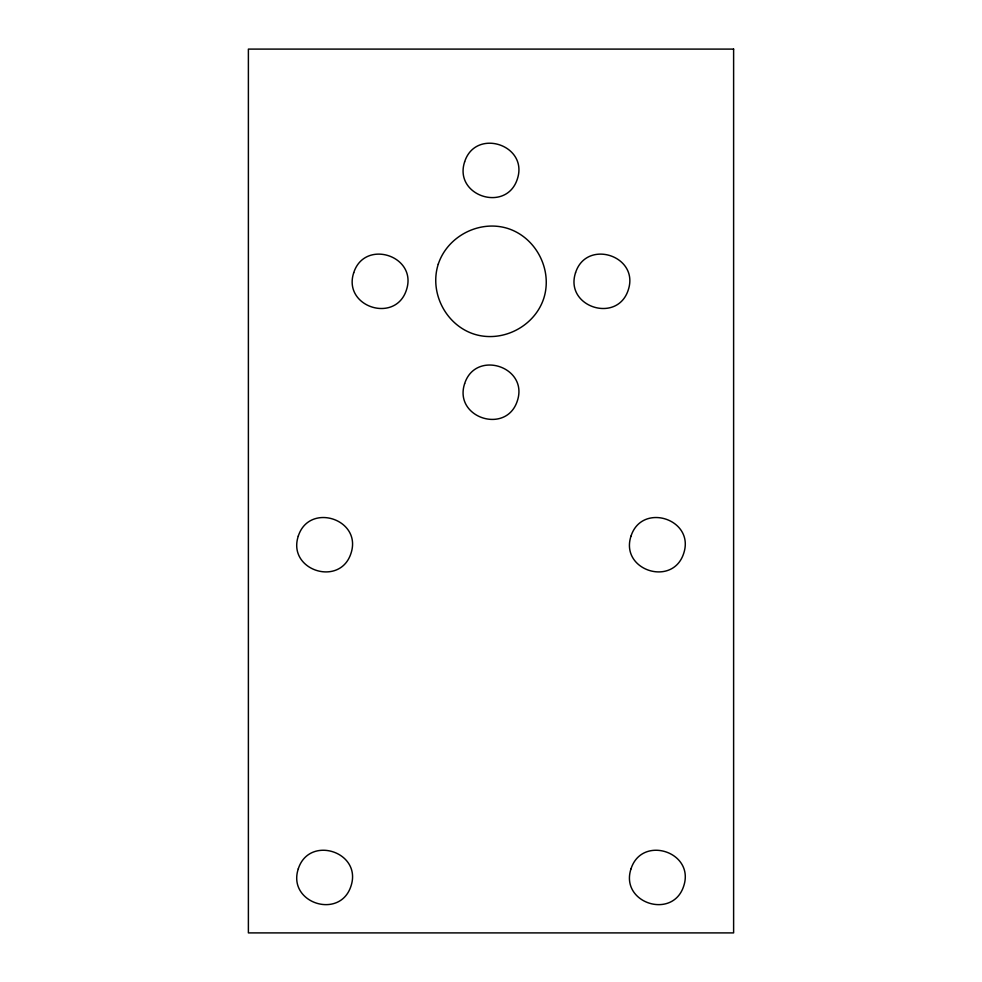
<?xml version="1.0" encoding="UTF-8"?>
<svg xmlns="http://www.w3.org/2000/svg" width="982" height="982" viewBox="0 0 982 982"><rect width="100%" height="100%" fill="white"/><g stroke="black" fill="none" stroke-linecap="round" stroke-linejoin="round"><path stroke-width="1.47" d="M298.27 536.147C286.99 570.272 340.079 587.518 351.004 553.283C362.297 519.171 309.195 501.925 298.27 536.147M353.716 272.75C342.436 306.863 395.537 324.109 406.462 289.886C417.743 255.762 364.641 238.516 353.716 272.75M298.27 868.874C286.99 902.998 340.079 920.244 351.004 886.01C362.297 851.897 309.195 834.651 298.27 868.874M438.254 264.183C429.159 292.464 445.632 324.797 473.864 334.052C502.146 343.16 534.478 326.687 543.746 298.454C552.841 270.173 536.368 237.828 508.136 228.573C479.854 219.465 447.522 235.95 438.254 264.183M464.633 161.834C453.353 195.958 506.442 213.204 517.367 178.97C528.647 144.857 475.558 127.611 464.633 161.834M464.633 383.655C453.353 417.767 506.442 435.026 517.367 400.791C528.66 366.679 475.558 349.42 464.633 383.655M575.538 272.75C564.257 306.863 617.359 324.109 628.284 289.886C639.564 255.762 586.463 238.516 575.538 272.75M630.996 536.147C619.703 570.272 672.805 587.518 683.73 553.283C695.011 519.171 641.921 501.925 630.996 536.147M630.996 868.874C619.703 902.998 672.805 920.244 683.73 886.01C695.011 851.897 641.921 834.651 630.996 868.874M733.615 49.1L248.385 49.1L248.385 932.9L733.615 932.9L733.615 49.1"/></g></svg>
